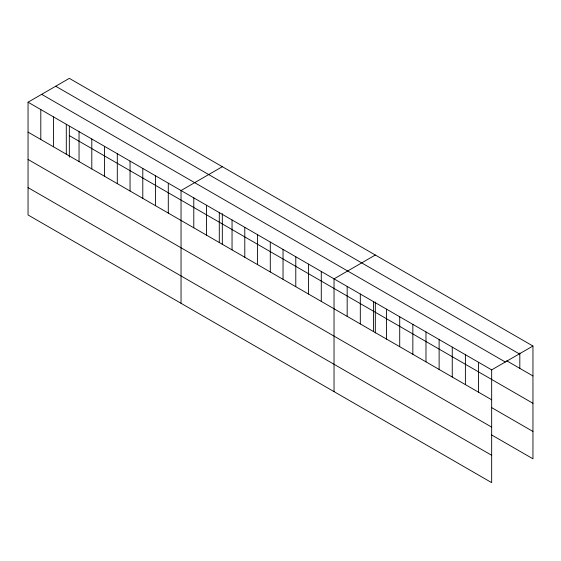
<?xml version="1.0" encoding="UTF-8"?>
<svg xmlns="http://www.w3.org/2000/svg" width="561" height="561" viewBox="0 0 561 561"><rect width="100%" height="100%" fill="white"/><g stroke="black" fill="none" stroke-linecap="round" stroke-linejoin="round"><path stroke-width="0.84" d="M28.05 102.2L491.667 369.867L491.667 482.635L28.05 214.968L28.05 102.2L69.333 78.365L532.95 346.032L532.95 458.8L491.352 434.782M222.324 166.694L181.042 190.53L181.042 303.298M375.323 255.024L334.033 278.859L334.033 391.627M491.667 369.867L532.95 346.032M55.707 86.233L519.325 353.893M506.681 360.779L532.95 375.947M41.675 94.332L505.293 361.999M69.333 135.622L532.95 403.289M28.05 132.116L491.667 399.783M491.352 407.44L532.95 431.458M28.05 159.457L491.667 427.124M28.05 187.626L491.667 455.294M519.816 352.974L519.816 368.36M478.533 362.28L478.533 392.195M465.392 354.699L465.392 384.615M452.257 347.112L452.257 377.027M439.123 339.531L439.123 369.447M425.988 331.944L425.988 361.859M412.854 324.363L412.854 354.279M399.713 316.776L399.713 346.691M386.578 309.195L386.578 339.11M375.323 302.028L375.323 332.996M373.444 301.608L373.444 331.523M360.309 294.027L360.309 323.942M347.175 286.447L347.175 316.355M321.285 271.496L321.285 301.411M308.536 264.14L308.536 294.055M295.787 256.777L295.787 286.692M283.039 249.414L283.039 279.329M270.29 242.057L270.29 271.973M257.541 234.694L257.541 264.61M244.792 227.331L244.792 257.247M232.044 219.975L232.044 249.89M222.324 213.699L222.324 244.666M219.295 212.612L219.295 242.527M206.539 205.249L206.539 235.164M193.79 197.893L193.79 227.808M168.293 183.167L168.293 213.082M155.544 175.81L155.544 205.726M142.796 168.447L142.796 198.363M130.047 161.084L130.047 190.999M117.298 153.728L117.298 183.643M104.549 146.365L104.549 176.28M91.801 139.002L91.801 168.917M79.045 131.646L79.045 161.561M69.333 126.225L69.333 157.164M66.296 124.283L66.296 154.198M53.547 116.919L53.547 146.835M40.799 109.563L40.799 139.479"/></g></svg>
